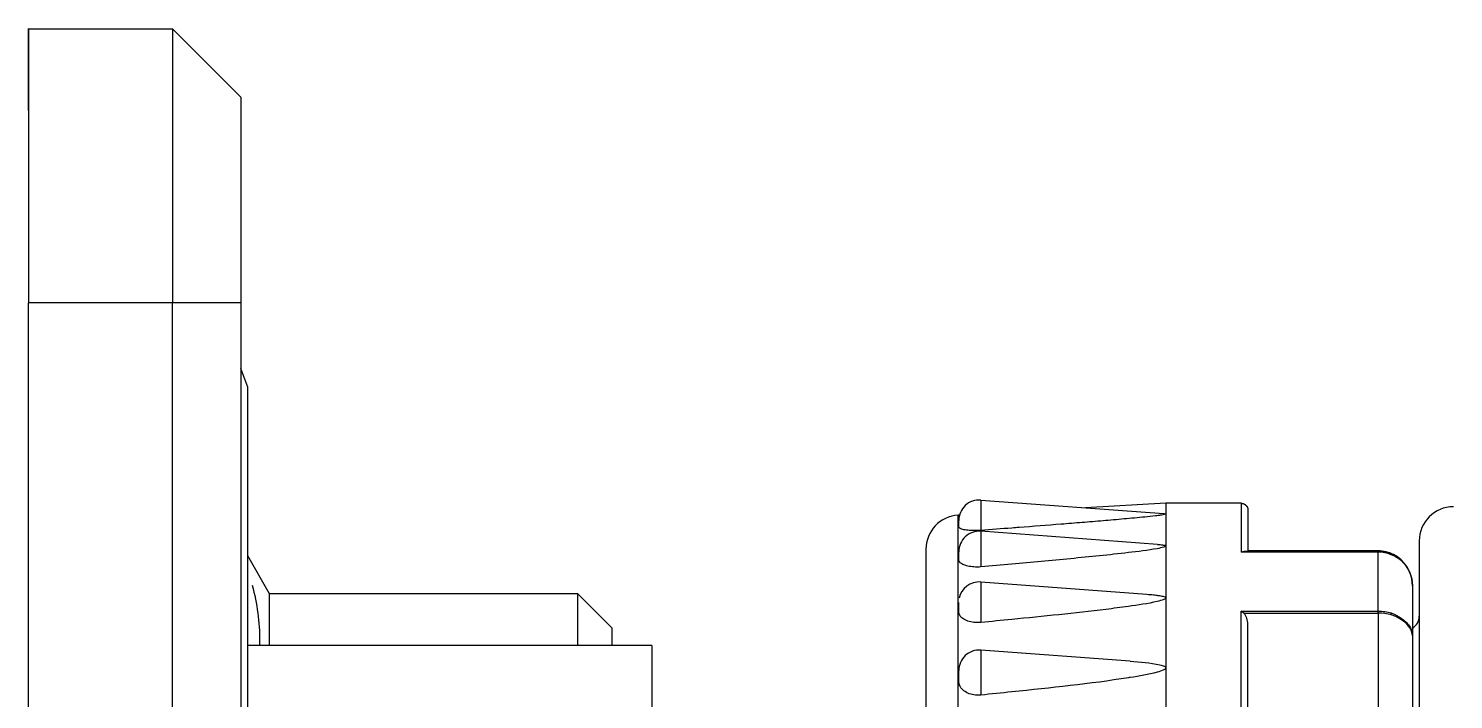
# Model space of a CAD drawing. Header units: millimetres. Extents: x -856 to 354, y -259 to 596.
# Drawn here: x 61.86 to 82.66, y 208.26 to 218.05 of the extents above; entities that cross this region are included whole.
import ezdxf

# ---------------------------------------------------------------- set-up
doc = ezdxf.new("R2010")
doc.units = ezdxf.units.MM
for name, color, linetype, lineweight, true_color in [('9', 7, 'Continuous', 70, 0x8f9faf), ('Layer 1', 7, 'Continuous', 70, 0x9f8faf), ('トップ', 7, 'Continuous', 70, 0xafaf8f), ('ネジ', 7, 'Continuous', 70, 0xaf8f8f), ('背面フタ', 7, 'Continuous', 70, 0xaf8f8f)]:
    doc.layers.add(name, color=color, linetype=linetype, lineweight=lineweight, true_color=true_color)

msp = doc.modelspace()

# ---------------------------------------------------------------- linework, layer by layer
at = {"layer": '9', "lineweight": -3}
for p, q in [((65.38, 209.8), (65.062, 210.351)), ((65.38, 209.045), (65.38, 209.8)), ((69.88, 209.8), (65.38, 209.8)), ((69.88, 209.045), (69.88, 209.8)), ((70.38, 209.3), (69.88, 209.8)), ((70.38, 209.045), (70.38, 209.3)), ((70.962, 209.046), (65.062, 209.046)), ((70.962, 209.046), (70.962, 197.046))]:
    msp.add_line(p, q, dxfattribs=at)
msp.add_open_spline([(65.129, 209.924), (65.198, 209.654), (65.236, 209.384), (65.236, 209.112)], degree=3, dxfattribs=at)
msp.add_open_spline([(65.236, 209.112), (65.236, 209.106), (65.236, 209.1), (65.236, 209.094), (65.236, 209.078), (65.236, 209.062), (65.235, 209.045)], degree=3, knots=[-0.002717403, -0.002717403, -0.002717403, -0.002717403, -0.0026814723, -0.0026814723, -0.0026814723, -0.002583232, -0.002583232, -0.002583232, -0.002583232], dxfattribs=at)
at = {"layer": 'Layer 1', "lineweight": -3}
for p, q in [((75.762, 211.167), (75.762, 210.724)), ((75.762, 211.167), (78.433, 210.969)), ((78.462, 211.121), (77.291, 211.054)), ((78.462, 211.121), (78.462, 210.963)), ((79.562, 211.121), (78.462, 211.121)), ((79.562, 211.121), (79.562, 210.407)), ((75.451, 210.949), (75.434, 210.948)), ((75.434, 194.894), (75.434, 210.948)), ((78.462, 210.963), (78.462, 210.496)), ((79.662, 211.021), (79.662, 210.416)), ((75.44, 210.781), (75.44, 210.868)), ((75.762, 210.712), (75.762, 210.192)), ((78.344, 210.52), (75.762, 210.712)), ((78.462, 210.496), (78.462, 209.739)), ((82.162, 210.571), (82.162, 195.171)), ((74.962, 210.448), (74.962, 195.393)), ((75.44, 210.293), (75.44, 210.412)), ((81.562, 210.407), (79.562, 210.407)), ((81.562, 210.415), (79.603, 210.415)), ((79.662, 210.426), (81.562, 210.426)), ((81.562, 210.426), (79.662, 210.426)), ((81.562, 210.426), (81.562, 210.415)), ((81.562, 210.415), (81.562, 210.407)), ((81.562, 209.547), (81.562, 210.407)), ((75.762, 209.972), (75.762, 209.381)), ((75.762, 209.972), (78.186, 209.793)), ((82.062, 209.916), (82.062, 209.192)), ((75.44, 209.535), (75.44, 209.673)), ((78.462, 209.739), (78.462, 208.719)), ((79.562, 209.547), (81.562, 209.547)), ((79.562, 203.766), (79.562, 209.547)), ((79.596, 209.516), (81.562, 209.516)), ((81.562, 209.516), (81.562, 209.547)), ((81.562, 209.516), (81.562, 203.805)), ((79.662, 204.009), (79.662, 209.312)), ((82.062, 209.192), (82.062, 203.631)), ((75.762, 208.977), (75.762, 208.321)), ((77.943, 208.816), (75.762, 208.977)), ((75.44, 208.522), (75.44, 208.678)), ((78.462, 208.719), (78.462, 207.476))]:
    msp.add_line(p, q, dxfattribs=at)
for centre, radius, start, end in [((75.74, 210.868), 0.3, 85.7636, 180), ((75.462, 210.448), 0.5, 93.2684, 180.0001), ((82.662, 210.571), 0.5, 90.0015, 180), ((75.74, 210.412), 0.3, 85.7636, 180), ((75.74, 209.673), 0.3, 85.7636, 168.2205), ((81.962, 209.471), 0.2, 300.0009, 0), ((75.74, 208.678), 0.3, 85.7636, 180)]:
    msp.add_arc(centre, radius, start, end, dxfattribs=at)
for centre, major_axis, ratio, start_param, end_param in [((81.59, 210.045), (-0.425, 0.099), 0.864636, 4.436305, 4.9758), ((81.715, 209.445), (-0.0272, -0.0962), 0.289862, 2.15005, 2.537341)]:
    msp.add_ellipse(centre, major_axis=major_axis, ratio=ratio, start_param=start_param, end_param=end_param, dxfattribs=at)
at = {"layer": 'Layer 1', "lineweight": -3, "extrusion": (-1.8224e-31, 7.53829e-32, -1)}
msp.add_ellipse((81.715, 210.285), major_axis=(0.0382, 0.0924), ratio=0.081737, start_param=0.001444, end_param=0.388734, dxfattribs=at)
at = {"layer": 'Layer 1', "lineweight": -3}
for points, degree, knots in [([(79.562, 211.121), (79.567, 211.121), (79.573, 211.12), (79.578, 211.12), (79.586, 211.118), (79.593, 211.116), (79.596, 211.115), (79.598, 211.114), (79.603, 211.112), (79.605, 211.111), (79.608, 211.11), (79.615, 211.106), (79.621, 211.102), (79.625, 211.098), (79.629, 211.095), (79.633, 211.091), (79.633, 211.091), (79.633, 211.091), (79.637, 211.087), (79.64, 211.083), (79.643, 211.079), (79.648, 211.073), (79.651, 211.066), (79.653, 211.064), (79.654, 211.061), (79.656, 211.056), (79.657, 211.054), (79.657, 211.051), (79.66, 211.044), (79.661, 211.036), (79.662, 211.031), (79.662, 211.026), (79.662, 211.021)], 5, [0, 0, 0, 0, 0, 0, 0.0000262638, 0.0000262638, 0.0000262638, 0.0000396118, 0.0000396118, 0.0000396118, 0.0000396118, 0.0000525276, 0.0000525276, 0.0000525276, 0.0000787914, 0.0000787914, 0.0000787914, 0.0000797056, 0.0000797056, 0.0000797056, 0.0000797056, 0.0001050552, 0.0001050552, 0.0001050552, 0.000118251, 0.000118251, 0.000118251, 0.000118251, 0.000131319, 0.000131319, 0.000131319, 0.0001575828, 0.0001575828, 0.0001575828, 0.0001575828, 0.0001575828, 0.0001575828]), ([(78.462, 210.963), (78.451, 210.957), (78.426, 210.952), (78.375, 210.944), (78.286, 210.933), (78.108, 210.914), (77.853, 210.891), (77.547, 210.864), (77.24, 210.839), (76.832, 210.806), (76.525, 210.783), (76.321, 210.767)], 3, [0, 0, 0, 0, 0.0142208, 0.0284417, 0.0568833, 0.1137667, 0.2275333, 0.3413, 0.4550667, 0.5688333, 0.7963667, 0.7963667, 0.7963667, 0.7963667]), ([(78.433, 210.969), (78.436, 210.969), (78.441, 210.968), (78.446, 210.968), (78.451, 210.967), (78.456, 210.966), (78.461, 210.965), (78.462, 210.963)], 3, [0, 0, 0, 0, 0.285714, 0.428571, 0.571429, 0.714286, 1, 1, 1, 1]), ([(75.762, 210.724), (75.729, 210.722), (75.695, 210.721), (75.663, 210.721), (75.631, 210.721), (75.6, 210.723), (75.572, 210.726), (75.544, 210.729), (75.52, 210.733), (75.5, 210.738), (75.48, 210.743), (75.464, 210.749), (75.454, 210.755), (75.444, 210.762), (75.439, 210.769), (75.44, 210.776), (75.44, 210.776), (75.44, 210.776), (75.44, 210.776)], 3, [0, 0, 0, 0, 0.1361246, 0.1361246, 0.1361246, 0.2722484, 0.2722484, 0.2722484, 0.4084093, 0.4084093, 0.4084093, 0.5449504, 0.5449504, 0.5449504, 0.682249, 0.682249, 0.682249, 0.6863874, 0.6863874, 0.6863874, 0.6863874]), ([(76.321, 210.767), (76.286, 210.764), (76.251, 210.762), (76.216, 210.759), (76.065, 210.747), (75.914, 210.736), (75.762, 210.724)], 3, [0.7963667, 0.7963667, 0.7963667, 0.7963667, 0.8344221, 0.8344221, 0.8344221, 1, 1, 1, 1]), ([(78.462, 210.496), (78.462, 210.495), (78.462, 210.494), (78.46, 210.492), (78.459, 210.491), (78.456, 210.489), (78.454, 210.488), (78.449, 210.485), (78.442, 210.483), (78.435, 210.48), (78.406, 210.471), (78.37, 210.464), (78.336, 210.458), (78.2, 210.433), (78.058, 210.416), (77.916, 210.4), (77.637, 210.367), (77.356, 210.338), (77.074, 210.312)], 3, [0, 0, 0, 0, 0.0036373, 0.0036373, 0.0036373, 0.0083749, 0.0083749, 0.0083749, 0.0172541, 0.0172541, 0.0172541, 0.056798, 0.056798, 0.056798, 0.2128714, 0.2128714, 0.2128714, 0.5213045, 0.5213045, 0.5213045, 0.5213045]), ([(78.344, 210.52), (78.369, 210.519), (78.393, 210.516), (78.416, 210.513), (78.423, 210.512), (78.43, 210.511), (78.437, 210.509), (78.443, 210.508), (78.45, 210.506), (78.455, 210.504), (78.457, 210.503), (78.459, 210.502), (78.46, 210.5), (78.461, 210.499), (78.462, 210.498), (78.462, 210.496)], 3, [0, 0, 0, 0, 0.526185, 0.526185, 0.526185, 0.688217, 0.688217, 0.688217, 0.852058, 0.852058, 0.852058, 0.929275, 0.929275, 0.929275, 1, 1, 1, 1]), ([(75.762, 210.192), (75.729, 210.189), (75.695, 210.189), (75.663, 210.191), (75.631, 210.193), (75.6, 210.197), (75.572, 210.204), (75.544, 210.21), (75.52, 210.219), (75.5, 210.229), (75.48, 210.239), (75.464, 210.25), (75.454, 210.263), (75.445, 210.273), (75.441, 210.285), (75.44, 210.296)], 3, [0, 0, 0, 0, 0.1396416, 0.1396416, 0.1396416, 0.2792824, 0.2792824, 0.2792824, 0.4189612, 0.4189612, 0.4189612, 0.5590301, 0.5590301, 0.5590301, 0.6805438, 0.6805438, 0.6805438, 0.6805438]), ([(77.074, 210.312), (76.789, 210.283), (76.502, 210.258), (76.216, 210.232), (76.065, 210.219), (75.914, 210.205), (75.762, 210.192)], 3, [0.5213045, 0.5213045, 0.5213045, 0.5213045, 0.8344221, 0.8344221, 0.8344221, 1, 1, 1, 1]), ([(79.603, 210.415), (79.608, 210.415), (79.617, 210.415), (79.628, 210.415), (79.637, 210.416), (79.648, 210.416), (79.657, 210.416), (79.662, 210.416)], 3, [2.056588, 2.056588, 2.056588, 2.056588, 2.36657, 2.52156, 2.676551, 2.831542, 3.141524, 3.141524, 3.141524, 3.141524]), ([(81.562, 210.426), (81.601, 210.426), (81.641, 210.421), (81.717, 210.403), (81.754, 210.389), (81.788, 210.372)], 3, [0, 0, 0, 0, 0.0001174492, 0.0001174492, 0.0002348073, 0.0002348073, 0.0002348073, 0.0002348073]), ([(81.753, 210.377), (81.804, 210.357), (81.874, 210.319), (82.003, 210.171), (82.062, 210.057), (82.062, 209.916)], 3, [0, 0, 0, 0, 0.5, 0.5, 1, 1, 1, 1]), ([(82.062, 209.916), (82.062, 210.059), (82.008, 210.155), (81.936, 210.258), (81.867, 210.329), (81.753, 210.369)], 3, [0, 0, 0, 0, 0.5, 0.5, 1, 1, 1, 1]), ([(78.462, 209.739), (78.462, 209.737), (78.462, 209.735), (78.46, 209.733), (78.459, 209.731), (78.456, 209.728), (78.454, 209.726), (78.449, 209.722), (78.442, 209.719), (78.435, 209.716), (78.406, 209.703), (78.37, 209.694), (78.336, 209.686), (78.2, 209.655), (78.058, 209.635), (77.916, 209.615), (77.807, 209.6), (77.698, 209.585), (77.588, 209.572)], 3, [0, 0, 0, 0, 0.0036373, 0.0036373, 0.0036373, 0.0083749, 0.0083749, 0.0083749, 0.0172541, 0.0172541, 0.0172541, 0.056798, 0.056798, 0.056798, 0.2128714, 0.2128714, 0.2128714, 0.333327, 0.333327, 0.333327, 0.333327]), ([(78.186, 209.793), (78.219, 209.79), (78.251, 209.788), (78.305, 209.782), (78.327, 209.779), (78.363, 209.774), (78.378, 209.772), (78.402, 209.767), (78.412, 209.765), (78.431, 209.76), (78.44, 209.757), (78.452, 209.752), (78.455, 209.75), (78.459, 209.746), (78.461, 209.744), (78.462, 209.741), (78.462, 209.74), (78.462, 209.739)], 3, [0, 0, 0, 0, 0.321483, 0.321483, 0.539477, 0.539477, 0.688382, 0.688382, 0.791257, 0.791257, 0.899849, 0.899849, 0.943132, 0.943132, 0.979319, 0.979319, 1, 1, 1, 1]), ([(75.762, 209.381), (75.729, 209.378), (75.695, 209.378), (75.663, 209.381), (75.631, 209.385), (75.6, 209.392), (75.572, 209.402), (75.544, 209.411), (75.52, 209.424), (75.5, 209.439), (75.48, 209.453), (75.464, 209.47), (75.454, 209.488), (75.446, 209.503), (75.441, 209.519), (75.44, 209.535)], 3, [0, 0, 0, 0, 0.1421006, 0.1421006, 0.1421006, 0.2842003, 0.2842003, 0.2842003, 0.4263388, 0.4263388, 0.4263388, 0.5688741, 0.5688741, 0.5688741, 0.6891799, 0.6891799, 0.6891799, 0.6891799]), ([(77.588, 209.572), (77.133, 209.515), (76.674, 209.47), (76.216, 209.425), (76.065, 209.41), (75.914, 209.395), (75.762, 209.381)], 3, [0.333327, 0.333327, 0.333327, 0.333327, 0.8344221, 0.8344221, 0.8344221, 1, 1, 1, 1]), ([(79.662, 209.312), (79.662, 209.341), (79.66, 209.37), (79.655, 209.399), (79.649, 209.428), (79.641, 209.457), (79.627, 209.483), (79.62, 209.496), (79.611, 209.508), (79.6, 209.518)], 3, [0, 0, 0, 0, 0.400247, 0.400247, 0.400247, 0.803747, 0.803747, 0.803747, 1, 1, 1, 1]), ([(81.753, 209.52), (81.871, 209.476), (81.949, 209.406), (82.01, 209.343), (82.062, 209.277), (82.062, 209.192)], 3, [0, 0, 0, 0, 0.5, 0.5, 1, 1, 1, 1]), ([(77.943, 208.816), (78.089, 208.805), (78.238, 208.796), (78.376, 208.763), (78.388, 208.761), (78.399, 208.758), (78.41, 208.754), (78.421, 208.751), (78.432, 208.747), (78.442, 208.741), (78.446, 208.739), (78.45, 208.737), (78.453, 208.734), (78.456, 208.731), (78.459, 208.728), (78.461, 208.725), (78.462, 208.723), (78.462, 208.721), (78.462, 208.719)], 3, [0, 0, 0, 0, 0.796103, 0.796103, 0.796103, 0.862635, 0.862635, 0.862635, 0.928599, 0.928599, 0.928599, 0.956494, 0.956494, 0.956494, 0.984956, 0.984956, 0.984956, 1, 1, 1, 1]), ([(78.462, 208.719), (78.462, 208.716), (78.462, 208.714), (78.46, 208.712), (78.459, 208.709), (78.456, 208.706), (78.454, 208.703), (78.449, 208.699), (78.442, 208.694), (78.435, 208.691), (78.406, 208.675), (78.37, 208.665), (78.336, 208.655), (78.209, 208.62), (78.076, 208.598), (77.943, 208.577)], 3, [0, 0, 0, 0, 0.0036373, 0.0036373, 0.0036373, 0.0083749, 0.0083749, 0.0083749, 0.0172541, 0.0172541, 0.0172541, 0.056798, 0.056798, 0.056798, 0.2029271, 0.2029271, 0.2029271, 0.2029271]), ([(75.762, 208.321), (75.729, 208.318), (75.695, 208.319), (75.663, 208.324), (75.631, 208.329), (75.6, 208.338), (75.572, 208.35), (75.544, 208.363), (75.52, 208.379), (75.5, 208.398), (75.48, 208.417), (75.464, 208.439), (75.454, 208.461), (75.446, 208.48), (75.441, 208.5), (75.44, 208.52)], 3, [0, 0, 0, 0, 0.1437584, 0.1437584, 0.1437584, 0.2875161, 0.2875161, 0.2875161, 0.4313129, 0.4313129, 0.4313129, 0.5755111, 0.5755111, 0.5755111, 0.6953942, 0.6953942, 0.6953942, 0.6953942]), ([(77.943, 208.577), (77.934, 208.576), (77.925, 208.575), (77.916, 208.573), (77.353, 208.485), (76.784, 208.426), (76.216, 208.367), (76.065, 208.352), (75.914, 208.336), (75.762, 208.321)], 3, [0.2029271, 0.2029271, 0.2029271, 0.2029271, 0.2128714, 0.2128714, 0.2128714, 0.8344221, 0.8344221, 0.8344221, 1, 1, 1, 1])]:
    msp.add_open_spline(points, degree=degree, knots=knots, dxfattribs=at)
for points in [[(79.603, 210.415), (79.589, 210.415), (79.576, 210.412), (79.562, 210.407)], [(81.562, 210.415), (81.627, 210.415), (81.692, 210.403), (81.753, 210.377)], [(81.753, 210.369), (81.692, 210.394), (81.626, 210.407), (81.562, 210.407)], [(82.062, 209.926), (82.062, 210.109), (81.952, 210.289), (81.788, 210.372)], [(75.44, 209.673), (75.44, 209.673), (75.44, 209.673), (75.44, 209.673)], [(79.6, 209.518), (79.585, 209.529), (79.573, 209.539), (79.562, 209.547)], [(81.562, 209.547), (81.626, 209.547), (81.692, 209.538), (81.753, 209.52)], [(81.753, 209.491), (81.692, 209.507), (81.627, 209.516), (81.562, 209.516)], [(82.062, 209.192), (82.062, 209.313), (81.935, 209.431), (81.753, 209.491)]]:
    msp.add_open_spline(points, degree=3, dxfattribs=at)
at = {"layer": 'トップ', "lineweight": -3}
msp.add_line((61.862, 216.851), (61.862, 218.05), dxfattribs=at)
at = {"layer": 'ネジ', "lineweight": -3}
for p, q in [((65.062, 212.813), (64.962, 213.088)), ((65.062, 212.813), (64.962, 213.088)), ((65.062, 212.813), (64.962, 213.087)), ((65.062, 207.278), (65.062, 212.813))]:
    msp.add_line(p, q, dxfattribs=at)
at = {"layer": '背面フタ', "lineweight": -3}
for p, q in [((61.862, 218.046), (61.862, 214.046)), ((61.862, 218.046), (63.962, 218.046)), ((63.962, 218.046), (63.962, 214.046)), ((64.962, 217.046), (63.962, 218.046)), ((64.962, 217.046), (64.962, 214.046)), ((61.862, 174.046), (61.862, 214.046)), ((63.962, 214.046), (61.862, 214.046)), ((64.962, 214.046), (63.962, 214.046)), ((63.962, 174.046), (63.962, 214.046)), ((64.962, 214.046), (64.962, 174.046))]:
    msp.add_line(p, q, dxfattribs=at)

doc.saveas('drawing.dxf')
